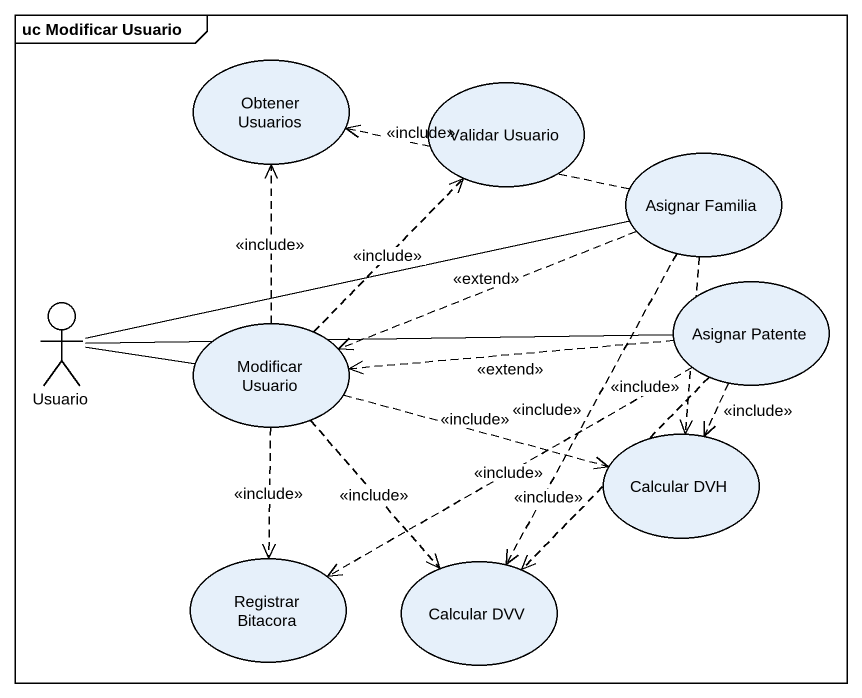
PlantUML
@startuml
mainframe uc Modificar Usuario
usecase "Obtener Usuarios" as Obtener_Usuarios
usecase "Validar Usuario" as Validar_Usuario
usecase "Asignar Familia" as Asignar_Familia
actor Usuario
usecase "Asignar Patente" as Asignar_Patente
usecase "Modificar Usuario" as Modificar_Usuario
usecase "Calcular DVH" as Calcular_DVH
usecase "Registrar Bitacora" as Registrar_Bitacora
usecase "Calcular DVV" as Calcular_DVV
Asignar_Familia .left.> Obtener_Usuarios : <<include>>
Asignar_Familia .left.> Modificar_Usuario : <<extend>>
Asignar_Familia ..> Calcular_DVH : <<include>>
Asignar_Familia ..> Calcular_DVV : <<include>>
Usuario -right- Asignar_Familia
Usuario -right- Asignar_Patente
Usuario -right- Modificar_Usuario
Asignar_Patente .left.> Modificar_Usuario : <<extend>>
Asignar_Patente ..> Calcular_DVH : <<include>>
Asignar_Patente .left.> Registrar_Bitacora : <<include>>
Asignar_Patente ..> Calcular_DVV : <<include>>
Modificar_Usuario .up.> Obtener_Usuarios : <<include>>
Modificar_Usuario .up.> Validar_Usuario : <<include>>
Modificar_Usuario .right.> Calcular_DVH : <<include>>
Modificar_Usuario ..> Registrar_Bitacora : <<include>>
Modificar_Usuario ..> Calcular_DVV : <<include>>
@enduml
